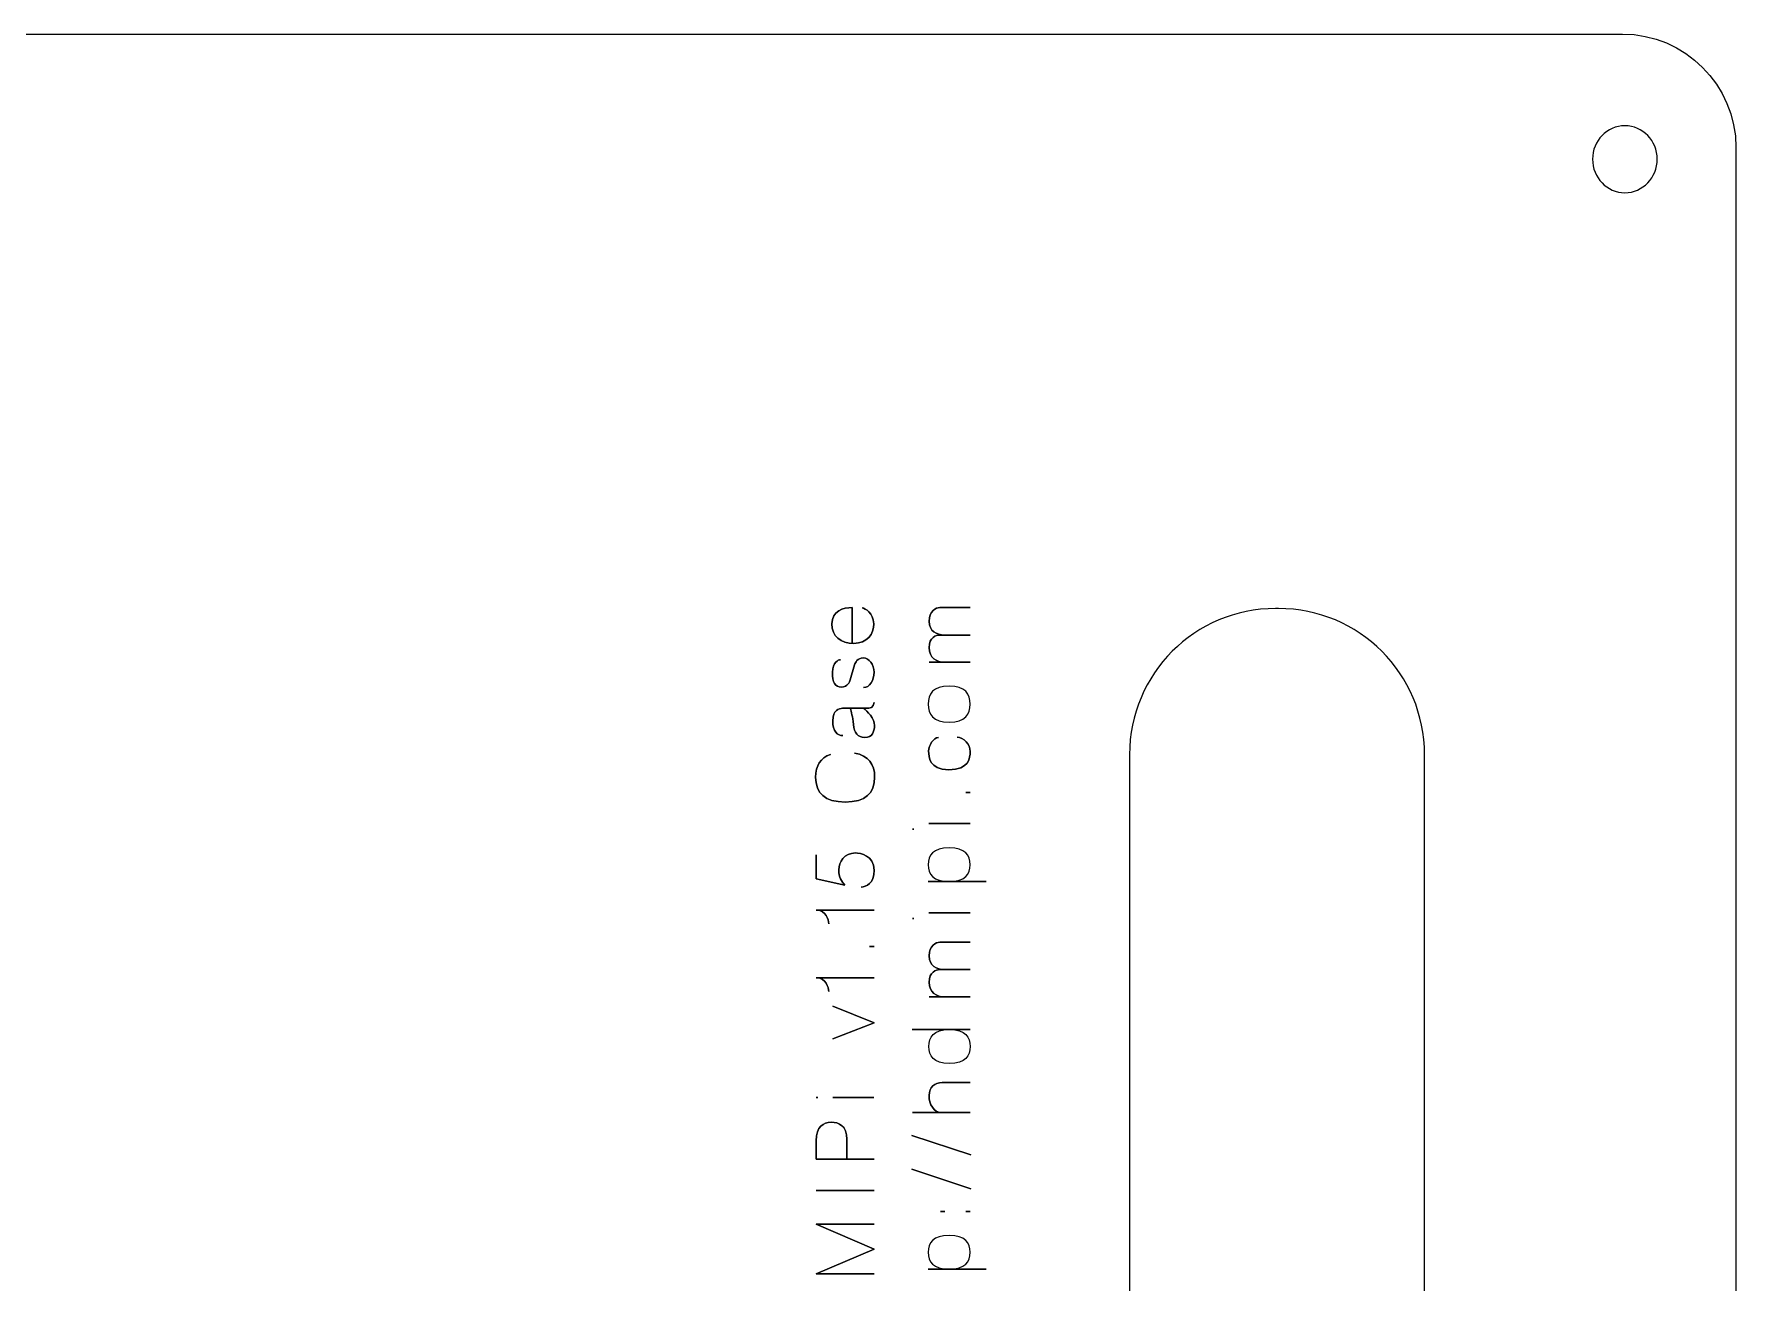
# Model space of a CAD drawing. Header units: inches. Extents: x -20.9 to 23.3, y -6.9 to 3.3.
# Drawn here: x 12.571 to 15.524, y 0.688 to 2.855 of the extents above; entities that cross this region are included whole.
import ezdxf

# ---------------------------------------------------------------- set-up
doc = ezdxf.new("R2010")
doc.units = ezdxf.units.IN
doc.header["$MEASUREMENT"] = 0
doc.layers.add('Layer 1', color=7, linetype='Continuous')

msp = doc.modelspace()

# ---------------------------------------------------------------- linework, layer by layer
at = {"layer": 'Layer 1', "color": 250, "lineweight": 9}
for points, knots in [([(9.6969, -5.6503), (9.6535, -5.6503), (9.6182, -5.6856), (9.6182, -5.7291), (9.6182, -5.7291), (9.6182, -6.0028), (9.6182, -6.0028), (9.6182, -6.1111), (9.7068, -6.1997), (9.8151, -6.1997), (9.8151, -6.1997), (15.3269, -6.1997), (15.3269, -6.1997), (15.4351, -6.1997), (15.5237, -6.1111), (15.5237, -6.0028), (15.5237, -6.0028), (15.5237, 2.6586), (15.5237, 2.6586), (15.5237, 2.7668), (15.4351, 2.8554), (15.3269, 2.8554), (15.3269, 2.8554), (9.8151, 2.8554), (9.8151, 2.8554), (9.7068, 2.8554), (9.6182, 2.7668), (9.6182, 2.6586), (9.6182, 2.6586), (9.6182, -3.4794), (9.6182, -3.4794), (9.6182, -3.5229), (9.6535, -3.5582), (9.6969, -3.5582), (9.6969, -3.5582), (9.7743, -3.5582), (9.7743, -3.5582), (9.7743, -3.5582), (9.7743, -3.6249), (9.7743, -3.6249), (9.7743, -3.6249), (9.6969, -3.6249), (9.6969, -3.6249), (9.6535, -3.6249), (9.6182, -3.6602), (9.6182, -3.7037), (9.6182, -3.7037), (9.6182, -5.5048), (9.6182, -5.5048), (9.6182, -5.5483), (9.6535, -5.5836), (9.6969, -5.5836), (9.6969, -5.5836), (9.7743, -5.5836), (9.7743, -5.5836), (9.7743, -5.5836), (9.7743, -5.6503), (9.7743, -5.6503), (9.7743, -5.6503), (9.6969, -5.6503), (9.6969, -5.6503)], [0, 0, 0, 0, 1, 1, 1, 2, 2, 2, 3, 3, 3, 4, 4, 4, 5, 5, 5, 6, 6, 6, 7, 7, 7, 8, 8, 8, 9, 9, 9, 10, 10, 10, 11, 11, 11, 12, 12, 12, 13, 13, 13, 14, 14, 14, 15, 15, 15, 16, 16, 16, 17, 17, 17, 18, 18, 18, 19, 19, 19, 20, 20, 20, 20]), ([(15.3871, 2.6382), (15.3871, 2.6061), (15.362, 2.5801), (15.331, 2.5801), (15.3, 2.5801), (15.2749, 2.6061), (15.2749, 2.6382), (15.2749, 2.6703), (15.3, 2.6963), (15.331, 2.6963), (15.362, 2.6963), (15.3871, 2.6703), (15.3871, 2.6382)], [0, 0, 0, 0, 1, 1, 1, 2, 2, 2, 3, 3, 3, 4, 4, 4, 4]), ([(14.73, -1.0942), (14.73, -1.0942), (14.7249, -1.0942), (14.7249, -1.0942), (14.585, -1.0942), (14.4716, -0.9807), (14.4716, -0.8408), (14.4716, -0.8408), (14.4716, 1.6052), (14.4716, 1.6052), (14.4716, 1.7452), (14.585, 1.8586), (14.7249, 1.8586), (14.7249, 1.8586), (14.73, 1.8586), (14.73, 1.8586), (14.87, 1.8586), (14.9834, 1.7452), (14.9834, 1.6052), (14.9834, 1.6052), (14.9834, -0.8408), (14.9834, -0.8408), (14.9834, -0.9807), (14.87, -1.0942), (14.73, -1.0942)], [0, 0, 0, 0, 1, 1, 1, 2, 2, 2, 3, 3, 3, 4, 4, 4, 5, 5, 5, 6, 6, 6, 7, 7, 7, 8, 8, 8, 8])]:
    msp.add_open_spline(points, degree=3, knots=knots, dxfattribs=at)
at = {"layer": 'Layer 1', "color": 1, "lineweight": 9}
for points, knots in [([(13.9903, 1.7983), (13.9903, 1.7983), (13.9903, 1.8603), (13.9903, 1.8603), (13.9749, 1.8603), (13.9552, 1.8542), (13.9552, 1.8322), (13.9552, 1.8102), (13.9702, 1.7981), (13.9931, 1.7981), (14.0161, 1.7981), (14.0283, 1.8137), (14.0278, 1.8322), (14.0272, 1.8508), (14.0128, 1.8588), (14.0076, 1.8598), (14.0128, 1.8588), (14.0272, 1.8508), (14.0278, 1.8322), (14.0283, 1.8137), (14.0161, 1.7981), (13.9931, 1.7981), (13.9702, 1.7981), (13.9552, 1.8102), (13.9552, 1.8322), (13.9552, 1.8542), (13.9749, 1.8603), (13.9903, 1.8603), (13.9903, 1.8603), (13.9903, 1.7983), (13.9903, 1.7983)], [0, 0, 0, 0, 1, 1, 1, 2, 2, 2, 3, 3, 3, 4, 4, 4, 5, 5, 5, 6, 6, 6, 7, 7, 7, 8, 8, 8, 9, 9, 9, 10, 10, 10, 10]), ([(14.1422, 1.8603), (14.1359, 1.8603), (14.1239, 1.8542), (14.1238, 1.8366), (14.1236, 1.819), (14.1374, 1.8126), (14.1502, 1.8126), (14.1374, 1.8126), (14.1236, 1.819), (14.1238, 1.8366), (14.1239, 1.8542), (14.1359, 1.8603), (14.1422, 1.8603), (14.1422, 1.8603), (14.195, 1.8603), (14.195, 1.8603), (14.195, 1.8603), (14.1422, 1.8603), (14.1422, 1.8603)], [0, 0, 0, 0, 1, 1, 1, 2, 2, 2, 3, 3, 3, 4, 4, 4, 5, 5, 5, 6, 6, 6, 6]), ([(14.1422, 1.8126), (14.1359, 1.8126), (14.1239, 1.8084), (14.1238, 1.7908), (14.1236, 1.7732), (14.1374, 1.7653), (14.1502, 1.7653), (14.1374, 1.7653), (14.1236, 1.7732), (14.1238, 1.7908), (14.1239, 1.8084), (14.1359, 1.8126), (14.1422, 1.8126), (14.1422, 1.8126), (14.195, 1.8126), (14.195, 1.8126), (14.195, 1.8126), (14.1422, 1.8126), (14.1422, 1.8126)], [0, 0, 0, 0, 1, 1, 1, 2, 2, 2, 3, 3, 3, 4, 4, 4, 5, 5, 5, 6, 6, 6, 6]), ([(13.9699, 1.7697), (13.9664, 1.7699), (13.9567, 1.7653), (13.956, 1.7479), (13.9556, 1.7304), (13.9611, 1.7223), (13.9718, 1.7223), (13.9827, 1.7223), (13.986, 1.7313), (13.987, 1.7347), (13.987, 1.7347), (13.9947, 1.7609), (13.9947, 1.7609), (13.9956, 1.7644), (13.9993, 1.7727), (14.0096, 1.7727), (14.0199, 1.7727), (14.0283, 1.7617), (14.0283, 1.7479), (14.0283, 1.734), (14.021, 1.7213), (14.0101, 1.7213), (14.021, 1.7213), (14.0283, 1.734), (14.0283, 1.7479), (14.0283, 1.7617), (14.0199, 1.7727), (14.0096, 1.7727), (13.9993, 1.7727), (13.9956, 1.7644), (13.9947, 1.7609), (13.9947, 1.7609), (13.987, 1.7347), (13.987, 1.7347), (13.986, 1.7313), (13.9827, 1.7223), (13.9718, 1.7223), (13.9611, 1.7223), (13.9556, 1.7304), (13.956, 1.7479), (13.9567, 1.7653), (13.9664, 1.7699), (13.9699, 1.7697)], [0, 0, 0, 0, 1, 1, 1, 2, 2, 2, 3, 3, 3, 4, 4, 4, 5, 5, 5, 6, 6, 6, 7, 7, 7, 8, 8, 8, 9, 9, 9, 10, 10, 10, 11, 11, 11, 12, 12, 12, 13, 13, 13, 14, 14, 14, 14]), ([(14.1238, 1.7653), (14.1238, 1.7653), (14.195, 1.7653), (14.195, 1.7653), (14.195, 1.7653), (14.1238, 1.7653), (14.1238, 1.7653)], [0, 0, 0, 0, 1, 1, 1, 2, 2, 2, 2]), ([(14.1586, 1.6611), (14.1306, 1.6611), (14.1224, 1.6754), (14.1224, 1.6926), (14.1224, 1.71), (14.1306, 1.7241), (14.1586, 1.7241), (14.1868, 1.7241), (14.195, 1.71), (14.195, 1.6926), (14.195, 1.6754), (14.1868, 1.6611), (14.1586, 1.6611)], [0, 0, 0, 0, 1, 1, 1, 2, 2, 2, 3, 3, 3, 4, 4, 4, 4]), ([(14.1586, 1.6611), (14.1306, 1.6611), (14.1224, 1.6754), (14.1224, 1.6926), (14.1224, 1.71), (14.1306, 1.7241), (14.1586, 1.7241), (14.1868, 1.7241), (14.195, 1.71), (14.195, 1.6926), (14.195, 1.6754), (14.1868, 1.6611), (14.1586, 1.6611)], [0, 0, 0, 0, 1, 1, 1, 2, 2, 2, 3, 3, 3, 4, 4, 4, 4]), ([(14.0283, 1.6953), (14.0283, 1.6953), (14.0276, 1.6855), (14.0193, 1.6855), (14.0193, 1.6855), (13.9736, 1.6855), (13.9736, 1.6855), (13.9678, 1.6855), (13.9567, 1.6826), (13.9567, 1.6638), (13.9567, 1.6451), (13.9652, 1.6381), (13.9739, 1.6381), (13.9652, 1.6381), (13.9567, 1.6451), (13.9567, 1.6638), (13.9567, 1.6826), (13.9678, 1.6855), (13.9736, 1.6855), (13.9736, 1.6855), (14.0193, 1.6855), (14.0193, 1.6855), (14.0276, 1.6855), (14.0283, 1.6953), (14.0283, 1.6953)], [0, 0, 0, 0, 1, 1, 1, 2, 2, 2, 3, 3, 3, 4, 4, 4, 5, 5, 5, 6, 6, 6, 7, 7, 7, 8, 8, 8, 8]), ([(14.0101, 1.6855), (14.0161, 1.6813), (14.0296, 1.667), (14.0292, 1.6556), (14.0287, 1.6441), (14.0251, 1.635), (14.0124, 1.635), (13.9995, 1.635), (13.994, 1.6427), (13.9927, 1.6574), (13.9913, 1.672), (13.989, 1.6785), (13.9871, 1.6855), (13.989, 1.6785), (13.9913, 1.672), (13.9927, 1.6574), (13.994, 1.6427), (13.9995, 1.635), (14.0124, 1.635), (14.0251, 1.635), (14.0287, 1.6441), (14.0292, 1.6556), (14.0296, 1.667), (14.0161, 1.6813), (14.0101, 1.6855)], [0, 0, 0, 0, 1, 1, 1, 2, 2, 2, 3, 3, 3, 4, 4, 4, 5, 5, 5, 6, 6, 6, 7, 7, 7, 8, 8, 8, 8]), ([(14.1724, 1.6354), (14.184, 1.635), (14.195, 1.6225), (14.195, 1.6107), (14.195, 1.599), (14.193, 1.5789), (14.1582, 1.5789), (14.1235, 1.5789), (14.1231, 1.6014), (14.1231, 1.6112), (14.1231, 1.6211), (14.1307, 1.6341), (14.1404, 1.635), (14.1307, 1.6341), (14.1231, 1.6211), (14.1231, 1.6112), (14.1231, 1.6014), (14.1235, 1.5789), (14.1582, 1.5789), (14.193, 1.5789), (14.195, 1.599), (14.195, 1.6107), (14.195, 1.6225), (14.184, 1.635), (14.1724, 1.6354)], [0, 0, 0, 0, 1, 1, 1, 2, 2, 2, 3, 3, 3, 4, 4, 4, 5, 5, 5, 6, 6, 6, 7, 7, 7, 8, 8, 8, 8]), ([(13.9947, 1.6077), (14.0186, 1.6032), (14.0294, 1.5888), (14.0294, 1.566), (14.0294, 1.5384), (14.0137, 1.5227), (13.9782, 1.5227), (13.9428, 1.5227), (13.927, 1.5384), (13.927, 1.566), (13.927, 1.5858), (13.9352, 1.5994), (13.9529, 1.6055), (13.9352, 1.5994), (13.927, 1.5858), (13.927, 1.566), (13.927, 1.5384), (13.9428, 1.5227), (13.9782, 1.5227), (14.0137, 1.5227), (14.0294, 1.5384), (14.0294, 1.566), (14.0294, 1.5888), (14.0186, 1.6032), (13.9947, 1.6077)], [0, 0, 0, 0, 1, 1, 1, 2, 2, 2, 3, 3, 3, 4, 4, 4, 5, 5, 5, 6, 6, 6, 7, 7, 7, 8, 8, 8, 8]), ([(14.195, 1.5396), (14.195, 1.5396), (14.1874, 1.5396), (14.1874, 1.5396), (14.1874, 1.5396), (14.195, 1.5396), (14.195, 1.5396)], [0, 0, 0, 0, 1, 1, 1, 2, 2, 2, 2]), ([(14.1949, 1.4853), (14.1949, 1.4853), (14.1236, 1.4853), (14.1236, 1.4853), (14.1236, 1.4853), (14.1951, 1.4853), (14.1949, 1.4853)], [0, 0, 0, 0, 1, 1, 1, 2, 2, 2, 2]), ([(14.0973, 1.4754), (14.0973, 1.4754), (14.0948, 1.4754), (14.0948, 1.4754), (14.0948, 1.4754), (14.0973, 1.4754), (14.0973, 1.4754)], [0, 0, 0, 0, 1, 1, 1, 2, 2, 2, 2]), ([(13.9282, 1.4312), (13.9282, 1.4312), (13.9282, 1.3895), (13.9282, 1.3895), (13.9282, 1.3895), (13.9779, 1.3784), (13.9779, 1.3784), (13.9713, 1.3863), (13.9673, 1.3913), (13.9673, 1.4051), (13.9673, 1.4188), (13.9765, 1.4344), (13.996, 1.4344), (14.0044, 1.4344), (14.0287, 1.4298), (14.0287, 1.4048), (14.0287, 1.38), (14.0144, 1.3766), (14.0062, 1.375), (14.0144, 1.3766), (14.0287, 1.38), (14.0287, 1.4048), (14.0287, 1.4298), (14.0044, 1.4344), (13.996, 1.4344), (13.9765, 1.4344), (13.9673, 1.4188), (13.9673, 1.4051), (13.9673, 1.3913), (13.9713, 1.3863), (13.9779, 1.3784), (13.9779, 1.3784), (13.9282, 1.3895), (13.9282, 1.3895), (13.9282, 1.3895), (13.9282, 1.4312), (13.9282, 1.4312)], [0, 0, 0, 0, 1, 1, 1, 2, 2, 2, 3, 3, 3, 4, 4, 4, 5, 5, 5, 6, 6, 6, 7, 7, 7, 8, 8, 8, 9, 9, 9, 10, 10, 10, 11, 11, 11, 12, 12, 12, 12]), ([(14.1586, 1.3847), (14.1306, 1.3847), (14.1224, 1.3979), (14.1224, 1.414), (14.1224, 1.4301), (14.1306, 1.4434), (14.1586, 1.4434), (14.1868, 1.4434), (14.195, 1.4301), (14.195, 1.414), (14.195, 1.3979), (14.1868, 1.3847), (14.1586, 1.3847)], [0, 0, 0, 0, 1, 1, 1, 2, 2, 2, 3, 3, 3, 4, 4, 4, 4]), ([(14.1586, 1.3847), (14.1306, 1.3847), (14.1224, 1.3979), (14.1224, 1.414), (14.1224, 1.4301), (14.1306, 1.4434), (14.1586, 1.4434), (14.1868, 1.4434), (14.195, 1.4301), (14.195, 1.414), (14.195, 1.3979), (14.1868, 1.3847), (14.1586, 1.3847)], [0, 0, 0, 0, 1, 1, 1, 2, 2, 2, 3, 3, 3, 4, 4, 4, 4]), ([(14.1224, 1.3846), (14.1224, 1.3846), (14.2226, 1.3846), (14.2226, 1.3846), (14.2226, 1.3846), (14.1224, 1.3846), (14.1224, 1.3846)], [0, 0, 0, 0, 1, 1, 1, 2, 2, 2, 2]), ([(13.9282, 1.3352), (13.9453, 1.3352), (13.9493, 1.3187), (13.9499, 1.3116), (13.9493, 1.3187), (13.9453, 1.3352), (13.9282, 1.3352), (13.9282, 1.3352), (14.0283, 1.3352), (14.0283, 1.3352), (14.0283, 1.3352), (13.9282, 1.3352), (13.9282, 1.3352)], [0, 0, 0, 0, 1, 1, 1, 2, 2, 2, 3, 3, 3, 4, 4, 4, 4]), ([(14.1949, 1.3303), (14.1949, 1.3303), (14.1236, 1.3303), (14.1236, 1.3303), (14.1236, 1.3303), (14.1951, 1.3303), (14.1949, 1.3303)], [0, 0, 0, 0, 1, 1, 1, 2, 2, 2, 2]), ([(14.0973, 1.3204), (14.0973, 1.3204), (14.0948, 1.3204), (14.0948, 1.3204), (14.0948, 1.3204), (14.0973, 1.3204), (14.0973, 1.3204)], [0, 0, 0, 0, 1, 1, 1, 2, 2, 2, 2]), ([(14.0207, 1.2723), (14.0207, 1.2723), (14.0283, 1.2723), (14.0283, 1.2723), (14.0283, 1.2723), (14.0207, 1.2723), (14.0207, 1.2723)], [0, 0, 0, 0, 1, 1, 1, 2, 2, 2, 2]), ([(14.1422, 1.2796), (14.1359, 1.2796), (14.1239, 1.2735), (14.1238, 1.2559), (14.1236, 1.2383), (14.1374, 1.2319), (14.1502, 1.2319), (14.1374, 1.2319), (14.1236, 1.2383), (14.1238, 1.2559), (14.1239, 1.2735), (14.1359, 1.2796), (14.1422, 1.2796), (14.1422, 1.2796), (14.195, 1.2796), (14.195, 1.2796), (14.195, 1.2796), (14.1422, 1.2796), (14.1422, 1.2796)], [0, 0, 0, 0, 1, 1, 1, 2, 2, 2, 3, 3, 3, 4, 4, 4, 5, 5, 5, 6, 6, 6, 6]), ([(14.0283, 1.2176), (14.0283, 1.2176), (13.9282, 1.2176), (13.9282, 1.2176), (13.9453, 1.2176), (13.9493, 1.2011), (13.9499, 1.194), (13.9493, 1.2011), (13.9453, 1.2176), (13.9282, 1.2176), (13.9282, 1.2176), (14.0283, 1.2176), (14.0283, 1.2176)], [0, 0, 0, 0, 1, 1, 1, 2, 2, 2, 3, 3, 3, 4, 4, 4, 4]), ([(14.1422, 1.2319), (14.1359, 1.2319), (14.1239, 1.2277), (14.1238, 1.2101), (14.1236, 1.1925), (14.1374, 1.1846), (14.1502, 1.1846), (14.1374, 1.1846), (14.1236, 1.1925), (14.1238, 1.2101), (14.1239, 1.2277), (14.1359, 1.2319), (14.1422, 1.2319), (14.1422, 1.2319), (14.195, 1.2319), (14.195, 1.2319), (14.195, 1.2319), (14.1422, 1.2319), (14.1422, 1.2319)], [0, 0, 0, 0, 1, 1, 1, 2, 2, 2, 3, 3, 3, 4, 4, 4, 5, 5, 5, 6, 6, 6, 6]), ([(14.1238, 1.1846), (14.1238, 1.1846), (14.195, 1.1846), (14.195, 1.1846), (14.195, 1.1846), (14.1238, 1.1846), (14.1238, 1.1846)], [0, 0, 0, 0, 1, 1, 1, 2, 2, 2, 2]), ([(14.0283, 1.1398), (14.0283, 1.1398), (13.9571, 1.1116), (13.9571, 1.1116), (13.9571, 1.1116), (14.0283, 1.1398), (14.0283, 1.1398), (14.0283, 1.1398), (13.9571, 1.1683), (13.9571, 1.1683), (13.9571, 1.1683), (14.0283, 1.1398), (14.0283, 1.1398)], [0, 0, 0, 0, 1, 1, 1, 2, 2, 2, 3, 3, 3, 4, 4, 4, 4]), ([(14.195, 1.128), (14.195, 1.128), (14.0946, 1.128), (14.0946, 1.128), (14.0946, 1.128), (14.195, 1.128), (14.195, 1.128)], [0, 0, 0, 0, 1, 1, 1, 2, 2, 2, 2]), ([(14.1592, 1.0692), (14.1869, 1.0692), (14.195, 1.0823), (14.195, 1.0985), (14.195, 1.1146), (14.1869, 1.1279), (14.1592, 1.1279), (14.1314, 1.1279), (14.1234, 1.1146), (14.1234, 1.0985), (14.1234, 1.0823), (14.1314, 1.0692), (14.1592, 1.0692)], [0, 0, 0, 0, 1, 1, 1, 2, 2, 2, 3, 3, 3, 4, 4, 4, 4]), ([(14.1592, 1.0692), (14.1869, 1.0692), (14.195, 1.0823), (14.195, 1.0985), (14.195, 1.1146), (14.1869, 1.1279), (14.1592, 1.1279), (14.1314, 1.1279), (14.1234, 1.1146), (14.1234, 1.0985), (14.1234, 1.0823), (14.1314, 1.0692), (14.1592, 1.0692)], [0, 0, 0, 0, 1, 1, 1, 2, 2, 2, 3, 3, 3, 4, 4, 4, 4]), ([(14.195, 1.0359), (14.195, 1.0359), (14.1463, 1.0359), (14.1463, 1.0359), (14.1336, 1.0359), (14.1241, 1.0283), (14.1238, 1.0134), (14.1235, 0.9983), (14.1327, 0.984), (14.1447, 0.984), (14.1327, 0.984), (14.1235, 0.9983), (14.1238, 1.0134), (14.1241, 1.0283), (14.1336, 1.0359), (14.1463, 1.0359), (14.1463, 1.0359), (14.195, 1.0359), (14.195, 1.0359)], [0, 0, 0, 0, 1, 1, 1, 2, 2, 2, 3, 3, 3, 4, 4, 4, 5, 5, 5, 6, 6, 6, 6]), ([(13.9306, 1.0098), (13.9306, 1.0098), (13.9281, 1.0098), (13.9281, 1.0098), (13.9281, 1.0098), (13.9306, 1.0098), (13.9306, 1.0098)], [0, 0, 0, 0, 1, 1, 1, 2, 2, 2, 2]), ([(14.0282, 1.0098), (14.0282, 1.0098), (13.957, 1.0098), (13.957, 1.0098), (13.957, 1.0098), (14.0285, 1.0098), (14.0282, 1.0098)], [0, 0, 0, 0, 1, 1, 1, 2, 2, 2, 2]), ([(14.195, 0.984), (14.195, 0.984), (14.0949, 0.984), (14.0949, 0.984), (14.0949, 0.984), (14.195, 0.984), (14.195, 0.984)], [0, 0, 0, 0, 1, 1, 1, 2, 2, 2, 2]), ([(14.0283, 0.903), (14.0283, 0.903), (13.9282, 0.903), (13.9282, 0.903), (13.9282, 0.903), (13.9282, 0.9349), (13.9282, 0.9349), (13.9282, 0.9606), (13.9405, 0.9664), (13.9539, 0.9671), (13.9674, 0.9677), (13.9814, 0.9605), (13.9814, 0.9376), (13.9814, 0.9376), (13.9814, 0.903), (13.9814, 0.903), (13.9814, 0.903), (13.9814, 0.9376), (13.9814, 0.9376), (13.9814, 0.9601), (13.9674, 0.9677), (13.9539, 0.9671), (13.9405, 0.9664), (13.9282, 0.9603), (13.9282, 0.9349), (13.9282, 0.9349), (13.9282, 0.903), (13.9282, 0.903), (13.9282, 0.903), (14.0283, 0.903), (14.0283, 0.903)], [0, 0, 0, 0, 1, 1, 1, 2, 2, 2, 3, 3, 3, 4, 4, 4, 5, 5, 5, 6, 6, 6, 7, 7, 7, 8, 8, 8, 9, 9, 9, 10, 10, 10, 10]), ([(14.1964, 0.9104), (14.1964, 0.9104), (14.0939, 0.9444), (14.0939, 0.9444), (14.0939, 0.9444), (14.1964, 0.9104), (14.1964, 0.9104)], [0, 0, 0, 0, 1, 1, 1, 2, 2, 2, 2]), ([(14.1964, 0.8518), (14.1964, 0.8518), (14.0939, 0.8858), (14.0939, 0.8858), (14.0939, 0.8858), (14.1964, 0.8518), (14.1964, 0.8518)], [0, 0, 0, 0, 1, 1, 1, 2, 2, 2, 2]), ([(14.0283, 0.8487), (14.0283, 0.8487), (13.9282, 0.8487), (13.9282, 0.8487), (13.9282, 0.8487), (14.0283, 0.8487), (14.0283, 0.8487)], [0, 0, 0, 0, 1, 1, 1, 2, 2, 2, 2]), ([(14.1435, 0.8125), (14.1435, 0.8125), (14.1511, 0.8125), (14.1511, 0.8125), (14.1511, 0.8125), (14.1435, 0.8125), (14.1435, 0.8125)], [0, 0, 0, 0, 1, 1, 1, 2, 2, 2, 2]), ([(14.1874, 0.8125), (14.1874, 0.8125), (14.195, 0.8125), (14.195, 0.8125), (14.195, 0.8125), (14.1874, 0.8125), (14.1874, 0.8125)], [0, 0, 0, 0, 1, 1, 1, 2, 2, 2, 2]), ([(14.0283, 0.7039), (14.0283, 0.7039), (13.9282, 0.7039), (13.9282, 0.7039), (13.9282, 0.7039), (14.0283, 0.7469), (14.0283, 0.7469), (14.0283, 0.7469), (13.9282, 0.7901), (13.9282, 0.7901), (13.9282, 0.7901), (14.0283, 0.7901), (14.0283, 0.7901), (14.0283, 0.7901), (13.9282, 0.7901), (13.9282, 0.7901), (13.9282, 0.7901), (14.0283, 0.7469), (14.0283, 0.7469), (14.0283, 0.7469), (13.9282, 0.7039), (13.9282, 0.7039), (13.9282, 0.7039), (14.0283, 0.7039), (14.0283, 0.7039)], [0, 0, 0, 0, 1, 1, 1, 2, 2, 2, 3, 3, 3, 4, 4, 4, 5, 5, 5, 6, 6, 6, 7, 7, 7, 8, 8, 8, 8]), ([(14.1586, 0.7121), (14.1306, 0.7121), (14.1224, 0.7253), (14.1224, 0.7414), (14.1224, 0.7575), (14.1306, 0.7708), (14.1586, 0.7708), (14.1868, 0.7708), (14.195, 0.7575), (14.195, 0.7414), (14.195, 0.7253), (14.1868, 0.7121), (14.1586, 0.7121)], [0, 0, 0, 0, 1, 1, 1, 2, 2, 2, 3, 3, 3, 4, 4, 4, 4]), ([(14.1586, 0.7121), (14.1306, 0.7121), (14.1224, 0.7253), (14.1224, 0.7414), (14.1224, 0.7575), (14.1306, 0.7708), (14.1586, 0.7708), (14.1868, 0.7708), (14.195, 0.7575), (14.195, 0.7414), (14.195, 0.7253), (14.1868, 0.7121), (14.1586, 0.7121)], [0, 0, 0, 0, 1, 1, 1, 2, 2, 2, 3, 3, 3, 4, 4, 4, 4]), ([(14.1224, 0.7119), (14.1224, 0.7119), (14.2226, 0.7119), (14.2226, 0.7119), (14.2226, 0.7119), (14.1224, 0.7119), (14.1224, 0.7119)], [0, 0, 0, 0, 1, 1, 1, 2, 2, 2, 2])]:
    msp.add_open_spline(points, degree=3, knots=knots, dxfattribs=at)

doc.saveas('drawing.dxf')
